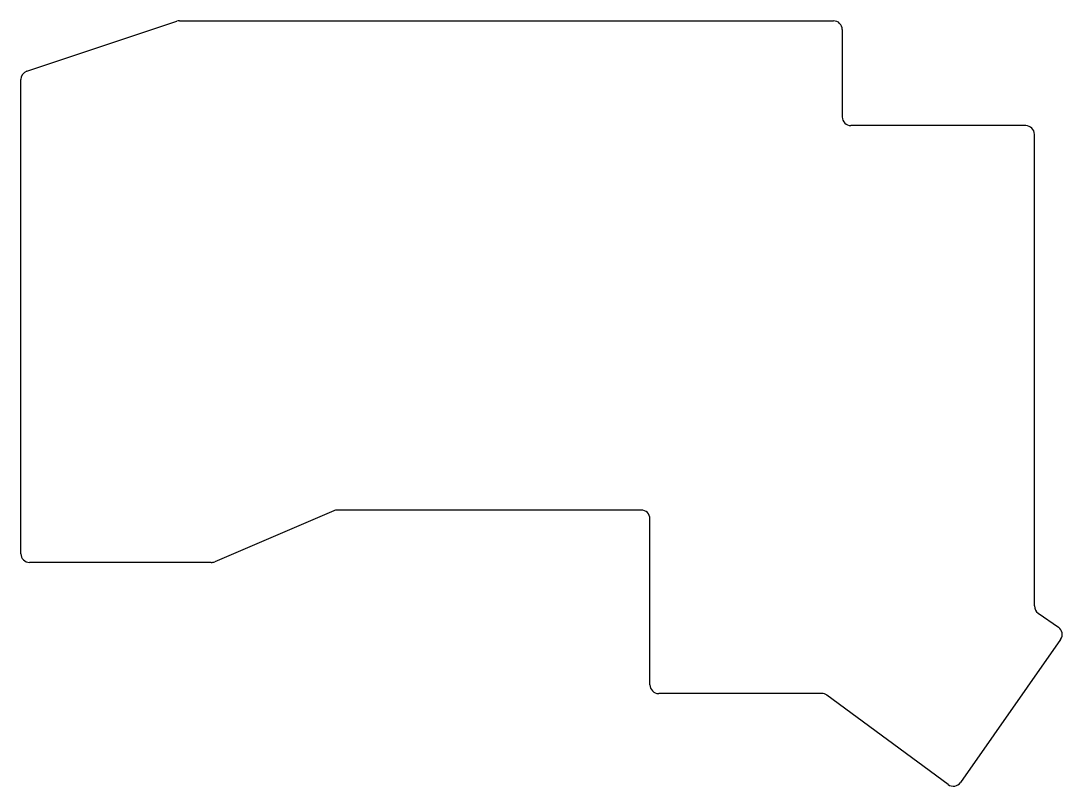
# Model space of a CAD drawing. Header units: millimetres. Extents: x -11 to 108, y -37 to 51.
import ezdxf

# ---------------------------------------------------------------- set-up
doc = ezdxf.new("R2010")
doc.units = ezdxf.units.MM

msp = doc.modelspace()

# ---------------------------------------------------------------- linework, layer by layer
at = {"linetype": 'CONTINUOUS'}
for p, q in [((-10.32, 45.23), (6.85, 50.95)), ((7.16, 51), (82, 51)), ((83, 50), (83, 40)), ((-11, -10), (-11, 44.28)), ((104, 39), (84, 39)), ((105, -15.98), (105, 38)), ((24.81, -5.08), (11.19, -10.92)), ((60, -5), (25.21, -5)), ((61, -25), (61, -6)), ((10.79, -11), (-10, -11)), ((105.43, -16.8), (107.75, -18.42)), ((107.99, -19.82), (96.54, -36.18)), ((80.67, -26), (62, -26)), ((95.12, -36.41), (81.26, -26.2))]:
    msp.add_line(p, q, dxfattribs=at)
for centre, start, end in [((7.16, 50), 90, 108.435), ((82, 50), 0, 90), ((-10, 44.28), 108.435, 180), ((84, 40), 180, 270), ((104, 38), 0, 90), ((25.21, -6), 90, 113.1986), ((60, -6), 0, 90), ((-10, -10), 180, 270), ((10.79, -10), 270, 293.1986), ((106, -15.98), 180, 235), ((107.18, -19.24), 325, 55), ((62, -25), 180, 270), ((80.67, -27), 53.605, 90), ((95.72, -35.61), 233.605, 325)]:
    msp.add_arc(centre, 1, start, end, dxfattribs=at)

doc.saveas('drawing.dxf')
